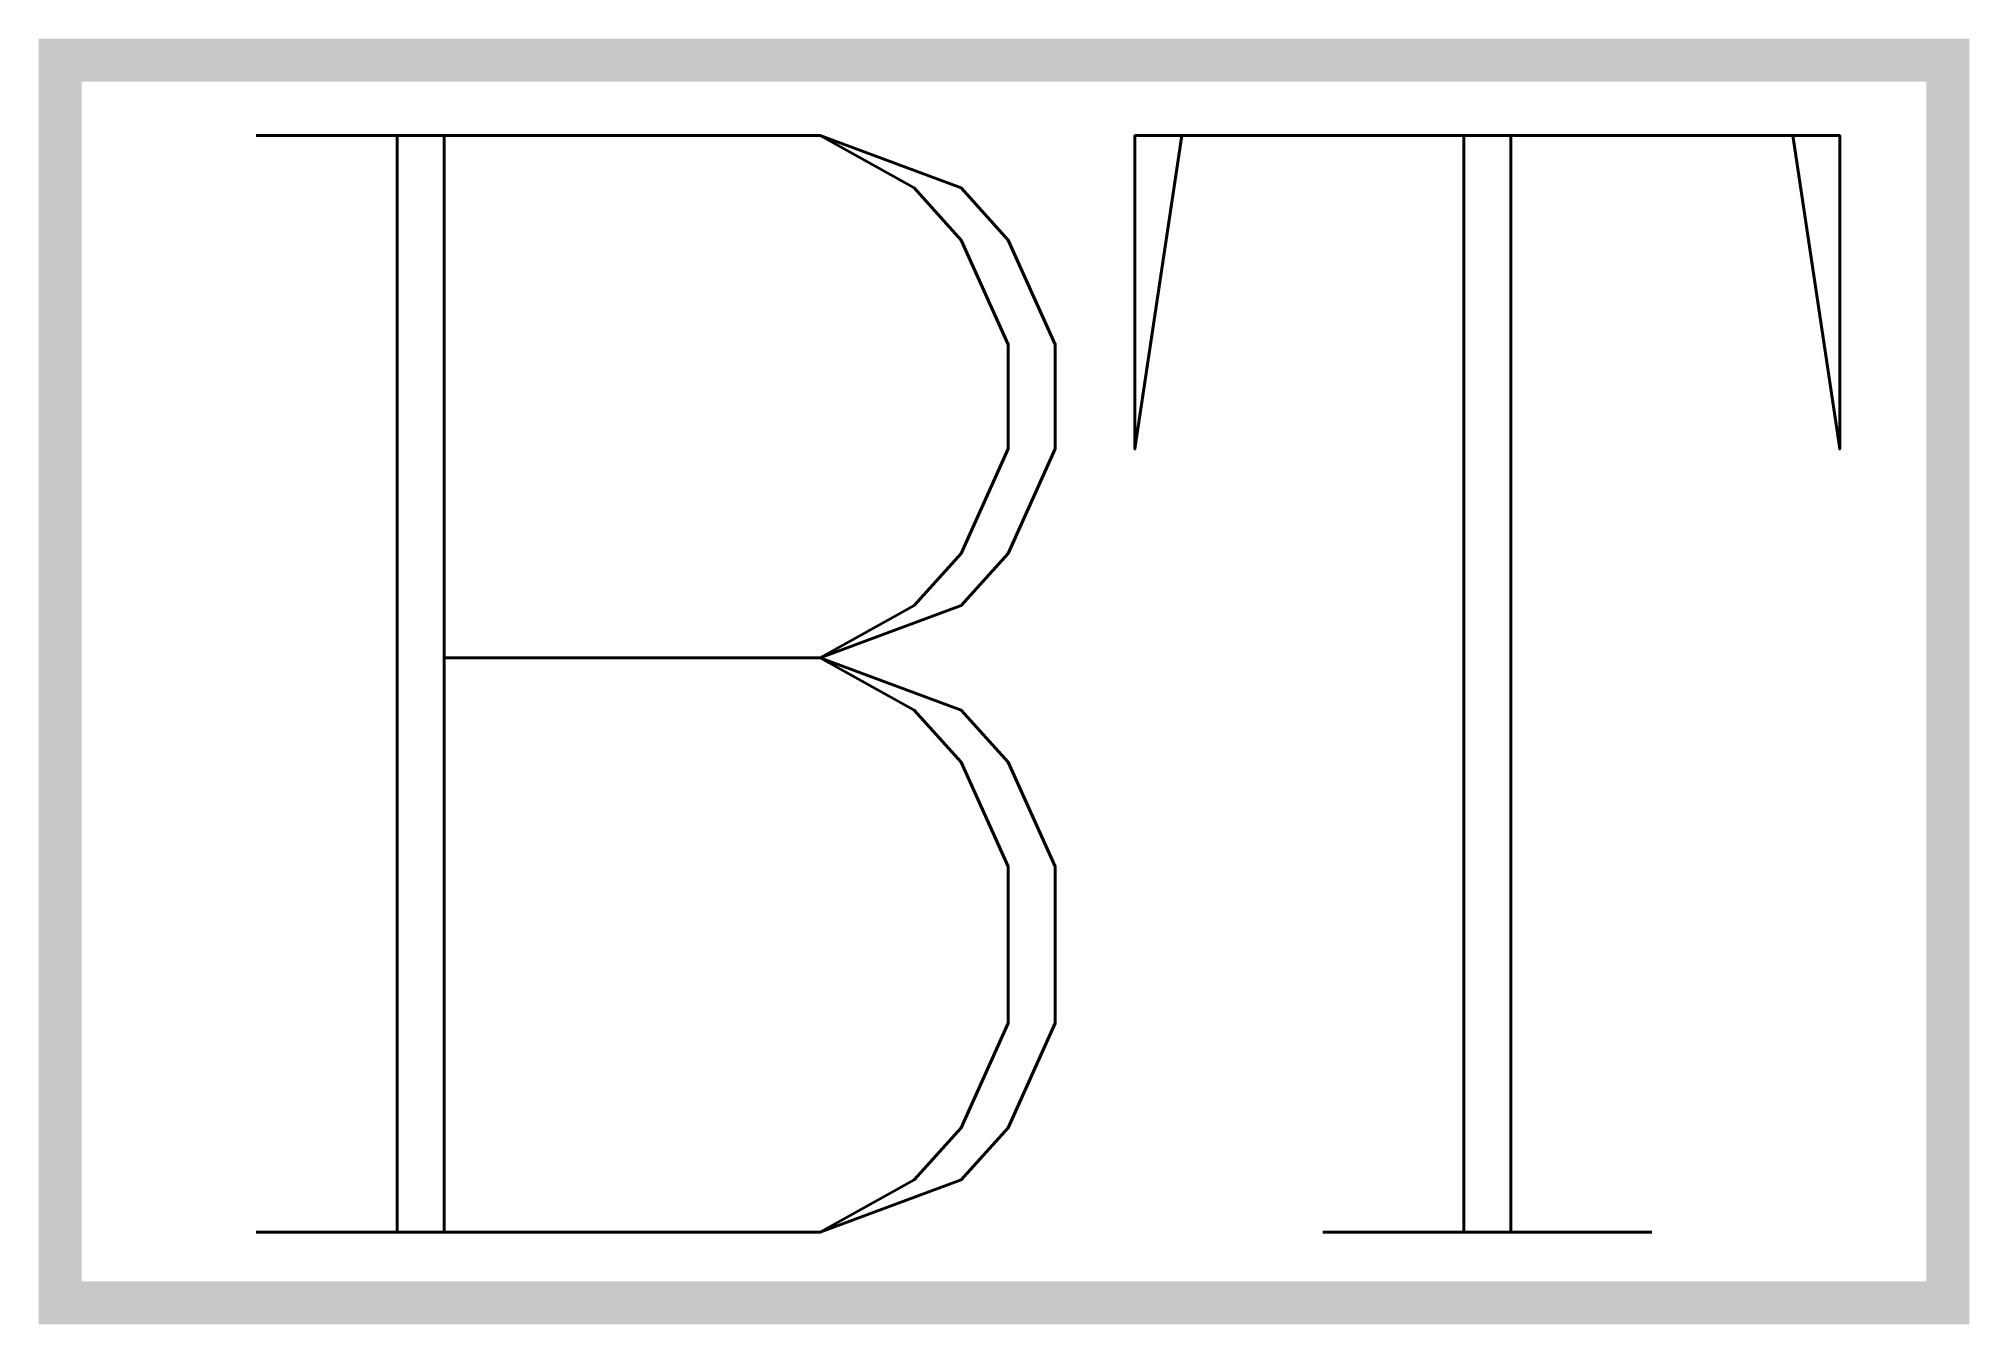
# Model space of a CAD drawing. Header units: inches. Extents: x -13.3 to 20.3, y -11.6 to 10.9.
import ezdxf

# ---------------------------------------------------------------- set-up
doc = ezdxf.new("R2010")
doc.units = ezdxf.units.IN
doc.header["$LTSCALE"] = 48
doc.header["$MEASUREMENT"] = 0
doc.styles.add('FSL12-1', font='complex.shx')

msp = doc.modelspace()

# ---------------------------------------------------------------- wipeouts: each hides what was drawn before it
msp.add_wipeout([(-12.957, 10.5), (19.969, 10.5), (19.969, -11.175), (-12.957, -11.175)])

# ---------------------------------------------------------------- next in the draw order: linework, layer by layer
at = {"linetype": 'Continuous', "const_width": 0.75}
msp.add_lwpolyline([(-12.957, 10.5), (19.969, 10.5), (19.969, -11.175), (-12.957, -11.175)], close=True, dxfattribs=at)

# ---------------------------------------------------------------- next in the draw order: texts
at = {"linetype": 'Continuous', "insert": (-11.177, 9.183), "char_height": 19.125, "width": 62.475, "attachment_point": 1, "style": 'FSL12-1'}
msp.add_mtext('{\\T0.8;BT}', dxfattribs=at)

doc.saveas('drawing.dxf')
